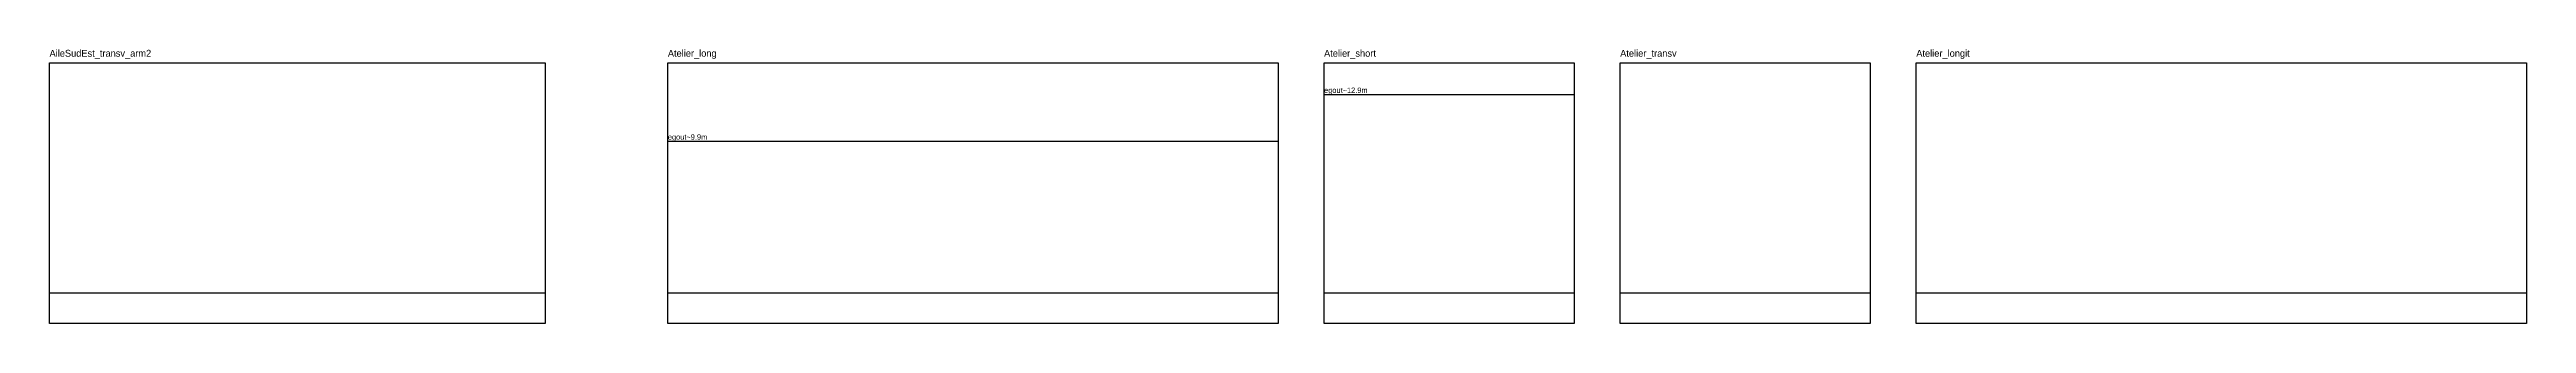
# Model space of a CAD drawing. Header units: metres. Extents: x -5 to 628, y -5 to 16.
# Drawn here: x 298 to 459.4, y -2 to 15.9 of the extents above; entities that cross this region are included whole.
import ezdxf

# ---------------------------------------------------------------- set-up
doc = ezdxf.new("R2010")
doc.units = ezdxf.units.M
for name, color, linetype in [('COUPE-AileSudEst_transv_arm2', 5, 'Continuous'), ('COUPE-Atelier_longit', 5, 'Continuous'), ('COUPE-Atelier_transv', 5, 'Continuous'), ('ELEV-ANNOT', 1, 'Continuous'), ('ELEV-Atelier_long', 7, 'Continuous'), ('ELEV-Atelier_short', 7, 'Continuous')]:
    doc.layers.add(name, color=color, linetype=linetype)
picture_1 = doc.add_image_def('image8.png', size_in_pixel=(2260, 1190))
picture_2 = doc.add_image_def('image9.png', size_in_pixel=(2783, 1191))
picture_3 = doc.add_image_def('image10.png', size_in_pixel=(1141, 1191))
picture_4 = doc.add_image_def('image11.png', size_in_pixel=(1141, 1191))
picture_5 = doc.add_image_def('image12.png', size_in_pixel=(2783, 1191))

msp = doc.modelspace()

# ---------------------------------------------------------------- linework, layer by layer
at = {"layer": 'ELEV-ANNOT'}
for points in [[(381.04, 12.94), (397.33, 12.94)], [(338.29, 9.89), (378.04, 9.89)], [(298.01, 0), (330.29, 0)], [(338.29, 0), (378.04, 0)], [(381.04, 0), (397.33, 0)], [(400.33, 0), (416.62, 0)], [(419.62, 0), (459.37, 0)]]:
    msp.add_lwpolyline(points, dxfattribs=at)

# ---------------------------------------------------------------- texts
for s, height, p in [('AileSudEst_transv_arm2', 0.45, (298.01, 15.4)), ('Atelier_long', 0.45, (338.29, 15.4)), ('Atelier_short', 0.45, (381.04, 15.4)), ('Atelier_transv', 0.45, (400.33, 15.4)), ('Atelier_longit', 0.45, (419.62, 15.4)), ('egout~12.9m', 0.35, (381.04, 13.04)), ('egout~9.9m', 0.35, (338.29, 9.99))]:
    msp.add_text(s, height=height, dxfattribs=at).set_placement(p)

# ---------------------------------------------------------------- pictures from other files: only their frames are drawn
at = {"layer": 'COUPE-AileSudEst_transv_arm2'}
image = msp.add_image(picture_1, insert=(298.01, -2), size_in_units=(32.28, 17), dxfattribs=at)
at = {"layer": 'COUPE-Atelier_longit'}
image = msp.add_image(picture_5, insert=(419.62, -2), size_in_units=(39.75, 17), dxfattribs=at)
at = {"layer": 'COUPE-Atelier_transv'}
image = msp.add_image(picture_4, insert=(400.33, -2), size_in_units=(16.29, 17), dxfattribs=at)
at = {"layer": 'ELEV-Atelier_long'}
image = msp.add_image(picture_2, insert=(338.29, -2), size_in_units=(39.75, 17), dxfattribs=at)
at = {"layer": 'ELEV-Atelier_short'}
image = msp.add_image(picture_3, insert=(381.04, -2), size_in_units=(16.29, 17), dxfattribs=at)

doc.saveas('drawing.dxf')
